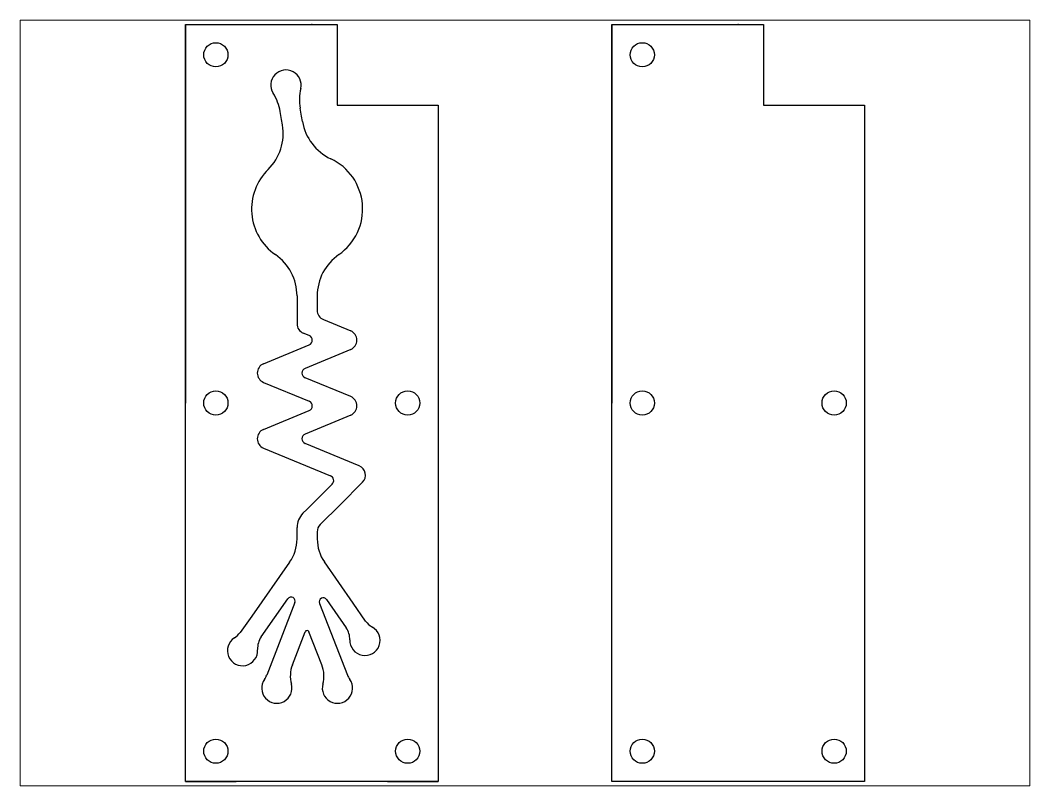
# Paper-space layout 'Layout1' of a CAD drawing. Header units: millimetres. Extents: x 26 to 231, y 20 to 176.
# The model-space entities are those that its viewports show. They can reach past a viewport. Long polylines and large blocks are cut down to what shows.
import ezdxf

# ---------------------------------------------------------------- set-up
doc = ezdxf.new("R2010")
doc.units = ezdxf.units.MM

msp = doc.modelspace()

# ---------------------------------------------------------------- linework, layer by layer
at = {"color": 1}
for p, q in [((1890.436, 1506.858), (1890.436, 1486.858)), ((1890.436, 1506.858), (1890.436, 1469.358)), ((1890.436, 1506.858), (1890.436, 1501.858)), ((1890.436, 1506.858), (1890.436, 1501.858)), ((1905.436, 1506.858), (1905.436, 1498.858)), ((1932.662, 1506.858), (1932.662, 1486.858)), ((1932.662, 1506.858), (1932.662, 1469.358)), ((1932.662, 1506.858), (1932.662, 1501.858)), ((1932.662, 1506.858), (1932.662, 1501.858)), ((1947.662, 1506.858), (1947.662, 1498.858)), ((1905.436, 1498.858), (1915.436, 1498.858)), ((1947.662, 1498.858), (1957.662, 1498.858)), ((1899.95, 1497.432), (1899.815, 1498.223)), ((1901.921, 1497.768), (1901.786, 1498.559)), ((1902.011, 1497.24), (1901.921, 1497.768)), ((1900.04, 1496.904), (1899.95, 1497.432)), ((1890.436, 1486.858), (1890.436, 1486.858)), ((1901.474, 1479.961), (1901.474, 1479.725)), ((1901.474, 1479.725), (1901.474, 1477.212)), ((1903.474, 1479.961), (1903.474, 1478.548)), ((1901.474, 1477.88), (1901.474, 1477.212)), ((1904.091, 1477.624), (1906.787, 1476.508)), ((1902.676, 1476.046), (1902.091, 1476.288)), ((1898.162, 1473.252), (1902.676, 1475.122)), ((1906.787, 1474.66), (1902.273, 1472.79)), ((1906.787, 1469.997), (1902.273, 1471.867)), ((1898.162, 1471.405), (1902.676, 1469.535)), ((1898.162, 1466.741), (1902.676, 1468.611)), ((1906.787, 1468.149), (1902.273, 1466.279)), ((1898.162, 1464.893), (1904.795, 1462.146)), ((1907.634, 1463.134), (1902.273, 1465.355)), ((1902.436, 1458.809), (1904.957, 1461.33)), ((1907.959, 1461.503), (1905.733, 1459.278)), ((1902.436, 1458.809), (1902.06, 1458.433)), ((1905.733, 1459.278), (1903.767, 1457.311)), ((1901.474, 1455.89), (1901.474, 1457.018)), ((1903.474, 1456.604), (1903.474, 1455.89)), ((1900.745, 1453.588), (1896.989, 1448.251)), ((1907.03, 1449.518), (1904.189, 1453.608)), ((1897.931, 1446.191), (1900.57, 1449.961)), ((1904.409, 1449.882), (1906.348, 1447.078)), ((1901.271, 1449.587), (1898.475, 1442.399)), ((1903.707, 1449.509), (1906.473, 1442.399)), ((1908.27, 1447.756), (1907.03, 1449.518)), ((1896.989, 1448.251), (1895.848, 1446.629)), ((1901.013, 1443.406), (1902.287, 1446.683)), ((1903.935, 1443.406), (1902.66, 1446.683)), ((1908.616, 1447.258), (1908.616, 1447.258)), ((1897.558, 1444.826), (1897.576, 1444.826)), ((1915.436, 1431.858), (1890.436, 1431.858)), ((1890.436, 1431.858), (1895.436, 1431.858)), ((1890.436, 1431.858), (1895.436, 1431.858)), ((1915.436, 1431.858), (1910.436, 1431.858)), ((1910.436, 1431.858), (1915.436, 1431.858))]:
    msp.add_line(p, q, dxfattribs=at)
for points in [[(1915.436, 1498.858), (1915.436, 1431.858), (1890.436, 1431.858), (1890.436, 1506.858), (1905.436, 1506.858)], [(1957.662, 1498.858), (1957.662, 1431.858), (1932.662, 1431.858), (1932.662, 1506.858), (1947.662, 1506.858)]]:
    msp.add_lwpolyline(points, dxfattribs=at)
for centre in [(1893.436, 1503.858), (1935.662, 1503.858), (1893.436, 1469.358), (1912.436, 1469.358), (1935.662, 1469.358), (1954.662, 1469.358), (1893.436, 1434.858), (1912.436, 1434.858), (1935.662, 1434.858), (1954.662, 1434.858)]:
    msp.add_circle(centre, 1.2, dxfattribs=at)
for centre, radius, start, end in [((1900.38, 1500.855), 1.5, 347.05595, 212.29568), ((1894.886, 1497.383), 5, 9.67581, 32.29568), ((1906.715, 1499.399), 5, 167.05595, 189.67581), ((1895.111, 1496.063), 5, 314.52572, 9.67581), ((1906.94, 1498.08), 5, 189.67581, 244.82591), ((1902.474, 1488.578), 5.5, 304.8499, 64.82591), ((1902.474, 1488.578), 5.5, 134.52572, 235.1501), ((1896.474, 1479.961), 5, 0, 55.1501), ((1908.474, 1479.961), 5, 124.8499, 180), ((1904.474, 1478.548), 1, 180, 247.5), ((1902.474, 1477.212), 1, 180, 247.5), ((1902.484, 1475.584), 0.5, 292.5, 67.5), ((1906.404, 1475.584), 1, 292.5, 67.5), ((1898.544, 1472.328), 1, 112.5, 247.5), ((1902.464, 1472.328), 0.5, 112.5, 247.5), ((1906.404, 1469.073), 1, 292.5, 67.5), ((1902.484, 1469.073), 0.5, 292.5, 67.5), ((1898.544, 1465.817), 1, 112.5, 247.5), ((1902.464, 1465.817), 0.5, 112.5, 247.5), ((1907.252, 1462.21), 1, 315, 67.5), ((1904.604, 1461.684), 0.5, 315, 67.5), ((1903.474, 1457.018), 2, 135, 180), ((1904.474, 1456.604), 1, 135, 180), ((1897.474, 1455.89), 4, 324.86394, 0), ((1907.474, 1455.89), 4, 180, 214.79192), ((1900.898, 1449.732), 0.4, 338.74567, 145), ((1904.08, 1449.654), 0.4, 34.66885, 201.25433), ((1909.912, 1448.897), 2, 214.79192, 240.74212), ((1894.199, 1447.78), 2, 302.42734, 324.86394), ((1902.474, 1446.611), 0.2, 21.25433, 158.74567), ((1904.703, 1445.94), 2, 358.416, 34.66885), ((1908.202, 1445.843), 1.5, 178.416, 60.74212), ((1896.076, 1444.826), 1.5, 122.42734, 3.56692), ((1899.569, 1445.044), 2, 145, 183.56692), ((1903.809, 1442.318), 3, 158.74567, 195.5729), ((1901.139, 1442.318), 3, 344.4271, 21.25433), ((1899.474, 1441.11), 1.5, 144.87725, 15.5729), ((1896.611, 1443.124), 2, 324.87725, 338.74567), ((1905.474, 1441.11), 1.5, 164.4271, 35.12275), ((1908.337, 1443.124), 2, 201.25433, 215.12275)]:
    msp.add_arc(centre, radius, start, end, dxfattribs=at)
for p in [(1902.936, 1506.858), (1945.162, 1506.858)]:
    msp.add_point(p, dxfattribs=at)

psp = doc.layouts.get("Layout1")

# ---------------------------------------------------------------- viewports
at = {"layer": '0', "view_target_point": (1924.049, 1469.358)}
psp.add_viewport(center=(128.5, 97.5), size=(205.6, 156), view_center_point=(0, 0), view_height=75.85551, dxfattribs=at)

doc.saveas('drawing.dxf')
